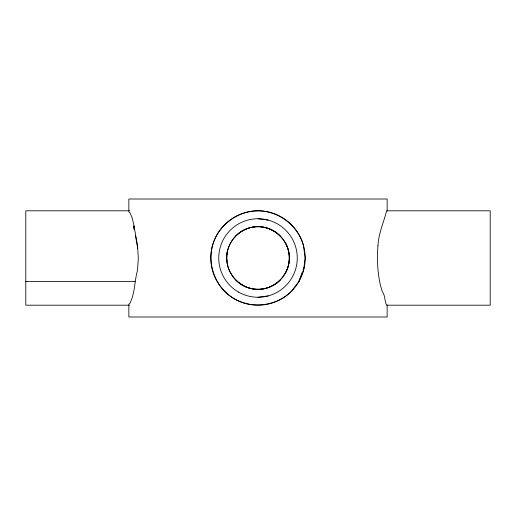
<?xml version="1.0" encoding="UTF-8"?>
<svg xmlns="http://www.w3.org/2000/svg" width="516" height="516" viewBox="0 0 516 516"><rect width="100%" height="100%" fill="white"/><g stroke="black" fill="none" stroke-linecap="round" stroke-linejoin="round"><path stroke-width="0.77" d="M227.743 249.892C222.254 268.965 238.16 289.689 258 289.321C274.764 289.424 289.424 274.764 289.321 258C289.689 238.16 268.965 222.254 249.892 227.743C235.58 231.62 224.866 246.48 227.117 261.341M387.148 211.018L387.148 199.015L128.852 199.015L128.852 211.818L129.735 212.418L131.922 217.133L133.799 224.634L137.54 245.79L138.32 258L137.533 270.21C134.36 281.201 135.147 293.288 129.735 303.582L128.852 304.182L128.852 316.985L387.148 316.985L387.148 304.982M291.908 290.656L298.835 281.594L302.292 272.177M303.092 270.003L303.892 267.83M298.835 281.594L303.582 270.21L305.188 258L303.382 245.306C297.784 225.395 278.659 210.941 258 210.812C237.141 210.928 217.933 225.666 212.418 245.79C207.135 265.966 216.398 288.334 234.406 298.867C252.53 309.194 276.531 306.033 291.366 291.366M258 297.255L268.159 295.92M129.406 210.812L25.8 210.812L25.8 305.188L129.406 305.188M25.8 281.594L135.231 281.594M258 218.745L268.159 220.08M135.476 235.748L137.688 248.17M134.057 229.11L133.986 225.892L134.05 229.065M235.87 235.851A31.444 31.36 -90 0 1 280.149 235.851M285.129 242.339A30.85 30.296 -90 0 1 285.129 273.661M280.149 280.149A31.444 31.36 -90 0 1 235.87 280.149M377.951 245.79C376.803 261.064 377.551 276.673 382.188 291.366C385.394 295.449 384.381 300.834 386.594 305.188L490.2 305.188L490.2 210.812L386.594 210.812C383.82 222.377 378.48 233.516 377.951 245.79M234.406 298.867A47.188 47.188 0 0 0 305.188 258A47.188 47.188 0 0 0 234.406 217.133A47.188 47.188 0 0 0 234.406 298.867M238.373 291.998A39.255 39.255 0 0 0 297.255 258A39.255 39.255 0 0 0 238.373 224.002A39.255 39.255 0 0 0 238.373 291.998M242.339 285.129A31.321 31.321 0 0 0 289.321 258A31.321 31.321 0 0 0 242.339 230.871A31.321 31.321 0 0 0 242.339 285.129"/></g></svg>
